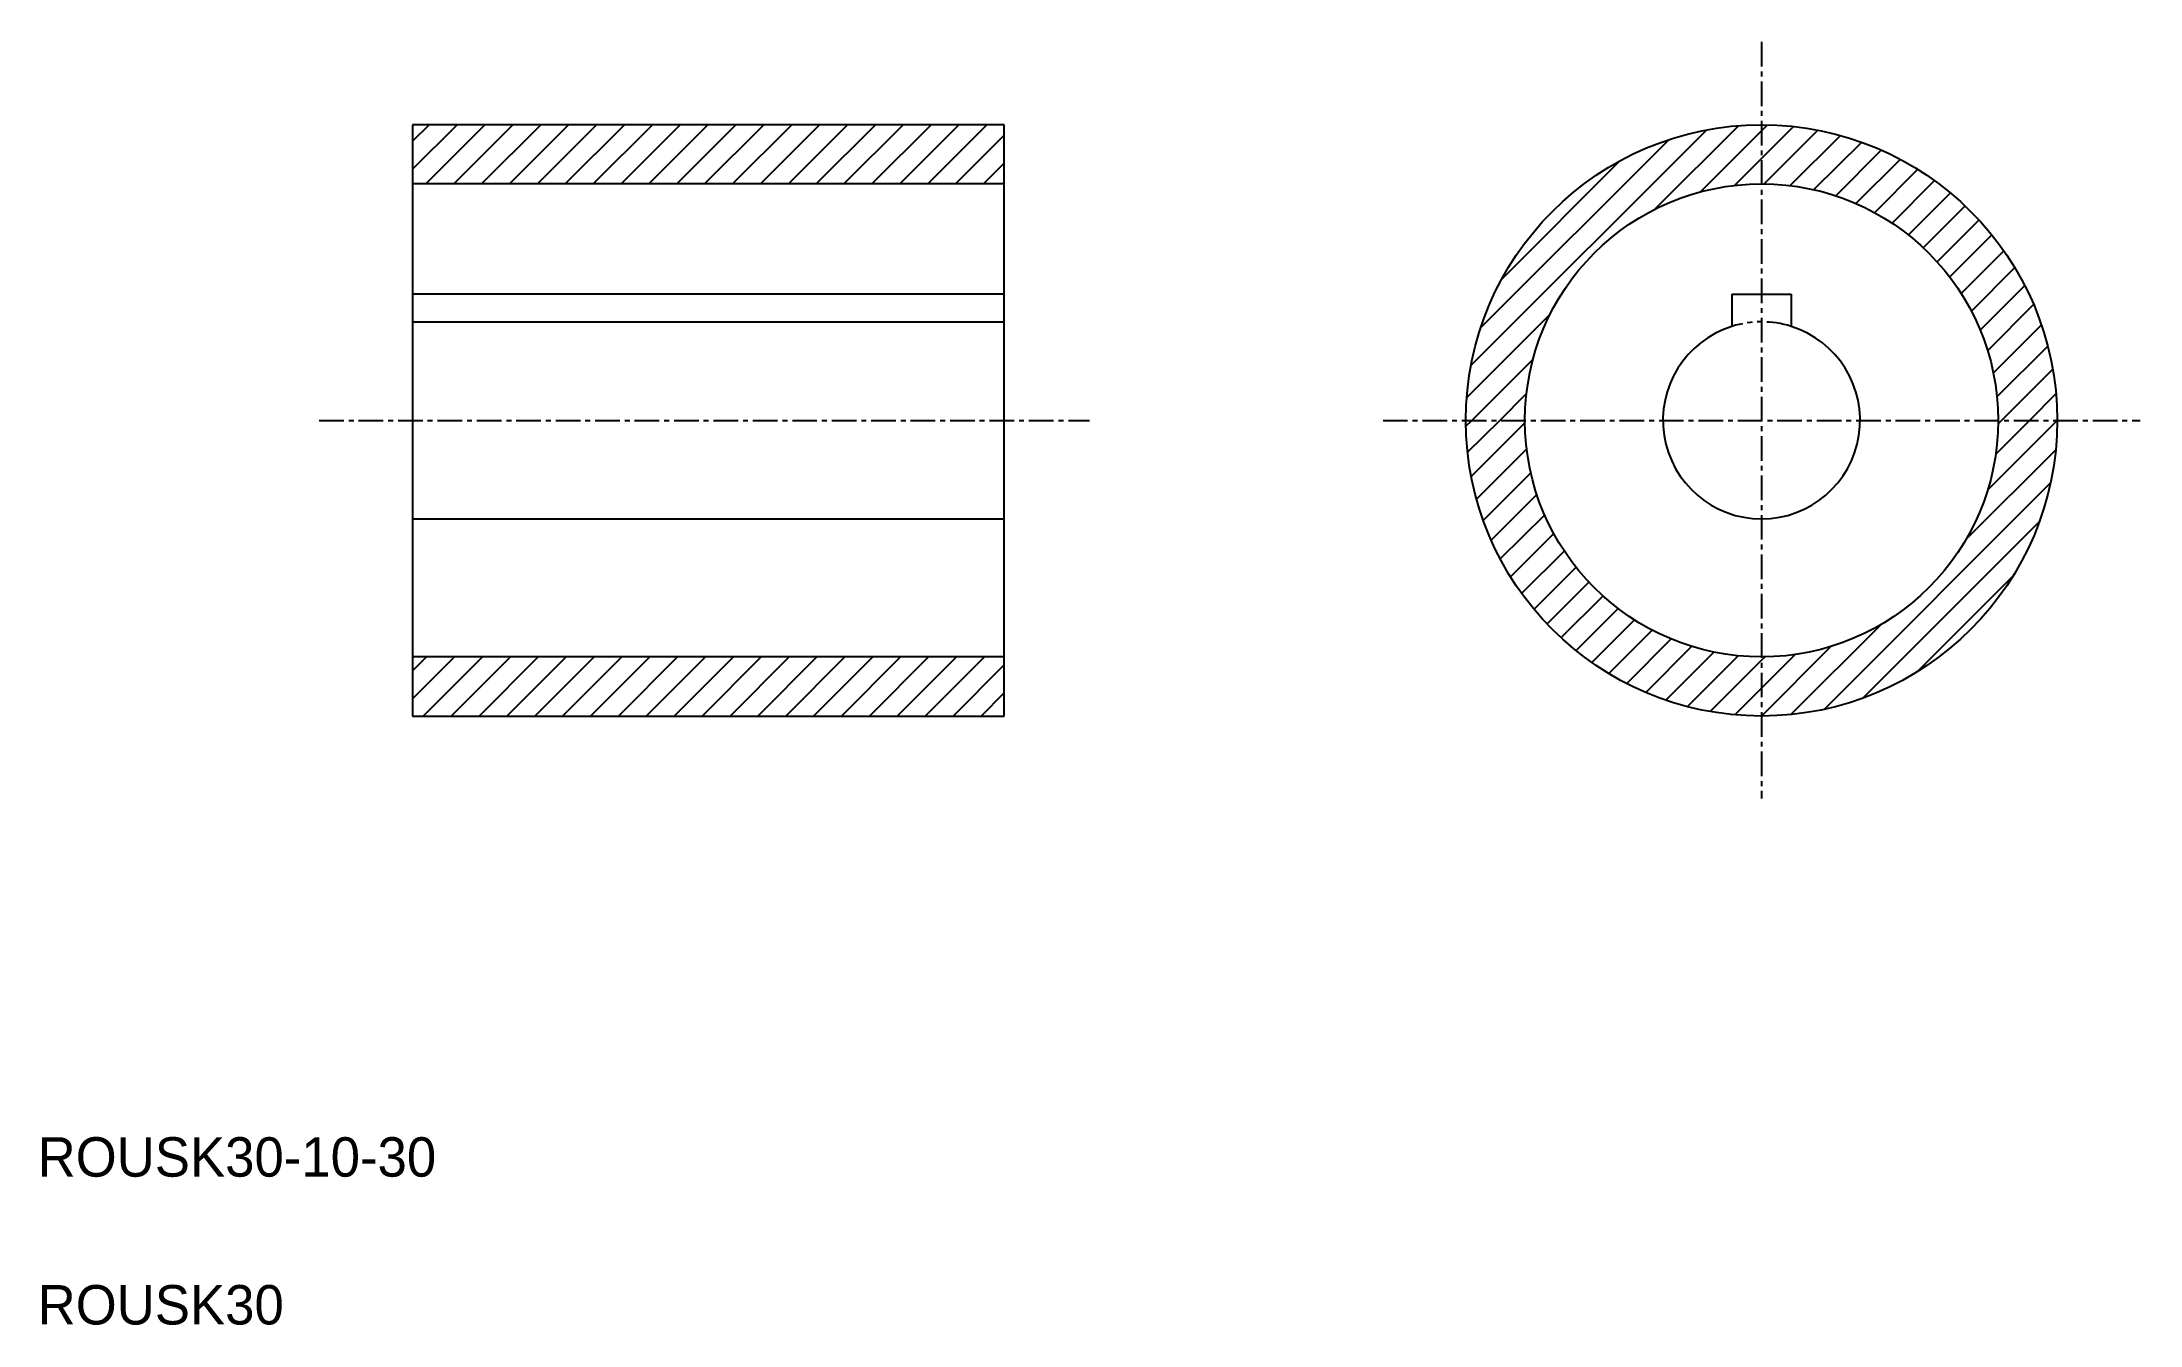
# Model space of a CAD drawing. Extents: x 5 to 112, y 5 to 70.
import ezdxf

# ---------------------------------------------------------------- set-up
doc = ezdxf.new("R2010")
doc.units = 0
doc.linetypes.add('CENTER', pattern=[2, 1.25, -0.25, 0.25, -0.25])
doc.linetypes.add('PHANTOM', pattern=[2.5, 1.25, -0.25, 0.25, -0.25, 0.25, -0.25])
doc.layers.get('0').update_dxf_attribs({"linetype": 'CONTINUOUS'})
doc.layers.add('CENTER', color=1, linetype='CENTER')

# ---------------------------------------------------------------- blocks, each defined once
blk = doc.blocks.new('*X2')
at = {"color": 0, "linetype": 'CONTINUOUS'}
for p, q in [((24.02, 63.62), (26.28, 65.87)), ((24.02, 65.03), (24.86, 65.87)), ((24.69, 62.87), (27.69, 65.87)), ((26.11, 62.87), (29.11, 65.87)), ((27.52, 62.87), (30.52, 65.87)), ((28.93, 62.87), (31.93, 65.87)), ((30.35, 62.87), (33.35, 65.87)), ((31.76, 62.87), (34.76, 65.87)), ((33.18, 62.87), (36.18, 65.87)), ((34.59, 62.87), (37.59, 65.87)), ((36, 62.87), (39, 65.87)), ((37.42, 62.87), (40.42, 65.87)), ((38.83, 62.87), (41.83, 65.87)), ((40.25, 62.87), (43.25, 65.87)), ((41.66, 62.87), (44.66, 65.87)), ((43.08, 62.87), (46.08, 65.87)), ((44.49, 62.87), (47.49, 65.87)), ((45.9, 62.87), (48.9, 65.87)), ((47.32, 62.87), (50.32, 65.87)), ((48.73, 62.87), (51.73, 65.87)), ((50.15, 62.87), (53.15, 65.87)), ((51.56, 62.87), (54.02, 65.34)), ((77.7, 53.66), (89.66, 65.61)), ((78.19, 55.57), (87.75, 65.12)), ((87.05, 61.6), (91.29, 65.83)), ((89.34, 62.47), (92.44, 65.57)), ((92.44, 65.57), (92.74, 65.87)), ((92.44, 64.16), (94.07, 65.79)), ((92.57, 62.87), (95.3, 65.6)), ((93.9, 62.79), (96.44, 65.33)), ((95.1, 62.58), (97.52, 64.99)), ((52.98, 62.87), (54.02, 63.92)), ((79.28, 58.06), (85.25, 64.04)), ((91.08, 62.8), (92.44, 64.16)), ((96.21, 62.27), (98.53, 64.59)), ((97.23, 61.88), (99.48, 64.12)), ((98.18, 61.41), (100.37, 63.61)), ((99.06, 60.88), (101.22, 63.04)), ((99.89, 60.29), (102.02, 62.42)), ((100.64, 59.63), (102.77, 61.75)), ((101.35, 58.92), (103.47, 61.04)), ((101.99, 58.15), (104.12, 60.28)), ((102.57, 57.31), (104.73, 59.48)), ((103.09, 56.42), (105.29, 58.62)), ((103.53, 55.45), (105.79, 57.71)), ((103.91, 54.41), (106.24, 56.75)), ((77.49, 52.03), (81.72, 56.26)), ((104.2, 53.29), (106.64, 55.72)), ((104.38, 52.06), (106.96, 54.64)), ((77.74, 50.87), (80.85, 53.98)), ((104.61, 50.87), (107.21, 53.47)), ((79.16, 50.87), (80.52, 52.23)), ((106.03, 50.87), (107.38, 52.23)), ((77.44, 50.57), (77.74, 50.87)), ((77.53, 49.25), (79.16, 50.87)), ((77.72, 48.02), (80.44, 50.74)), ((103.91, 47.34), (107.44, 50.87)), ((104.32, 49.16), (106.03, 50.87)), ((104.44, 50.7), (104.61, 50.87)), ((77.99, 46.87), (80.53, 49.42)), ((102.8, 44.82), (107.37, 49.38)), ((78.33, 45.8), (80.74, 48.21)), ((78.73, 44.79), (81.05, 47.11)), ((95.61, 36.21), (107.1, 47.71)), ((79.19, 43.84), (81.44, 46.08)), ((79.71, 42.94), (81.9, 45.13)), ((97.6, 36.79), (106.53, 45.72)), ((80.28, 42.1), (82.44, 44.25)), ((80.9, 41.3), (83.03, 43.43)), ((81.56, 40.55), (83.68, 42.67)), ((100.36, 38.14), (105.18, 42.96)), ((82.27, 39.85), (84.4, 41.97)), ((83.03, 39.19), (85.17, 41.33)), ((83.84, 38.59), (86, 40.75)), ((93.93, 35.95), (98.5, 40.51)), ((84.7, 38.03), (86.9, 40.23)), ((85.61, 37.52), (87.86, 39.78)), ((86.57, 37.07), (88.91, 39.41)), ((92.44, 35.87), (95.98, 39.41)), ((24.02, 36.75), (26.15, 38.87)), ((24.02, 38.16), (24.73, 38.87)), ((24.56, 35.87), (27.56, 38.87)), ((25.98, 35.87), (28.98, 38.87)), ((27.39, 35.87), (30.39, 38.87)), ((28.8, 35.87), (31.8, 38.87)), ((30.22, 35.87), (33.22, 38.87)), ((31.63, 35.87), (34.63, 38.87)), ((33.05, 35.87), (36.05, 38.87)), ((34.46, 35.87), (37.46, 38.87)), ((35.87, 35.87), (38.87, 38.87)), ((37.29, 35.87), (40.29, 38.87)), ((38.7, 35.87), (41.7, 38.87)), ((40.12, 35.87), (43.12, 38.87)), ((41.53, 35.87), (44.53, 38.87)), ((42.95, 35.87), (45.95, 38.87)), ((44.36, 35.87), (47.36, 38.87)), ((45.77, 35.87), (48.77, 38.87)), ((47.19, 35.87), (50.19, 38.87)), ((48.6, 35.87), (51.6, 38.87)), ((50.02, 35.87), (53.02, 38.87)), ((51.43, 35.87), (54.02, 38.47)), ((87.59, 36.68), (90.03, 39.12)), ((88.68, 36.35), (91.26, 38.93)), ((89.84, 36.1), (92.44, 38.7)), ((92.44, 37.29), (94.15, 39)), ((92.44, 38.7), (92.62, 38.88)), ((91.09, 35.94), (92.44, 37.29)), ((52.85, 35.87), (54.02, 37.05))]:
    blk.add_line(p, q, dxfattribs=at)

msp = doc.modelspace()

# ---------------------------------------------------------------- linework, layer by layer
at = {"color": 7, "linetype": 'CONTINUOUS'}
for p, q in [((24.02, 65.87), (24.02, 35.87)), ((54.02, 65.87), (24.02, 65.87)), ((54.02, 35.87), (54.02, 65.87)), ((54.02, 62.87), (24.02, 62.87)), ((24.02, 58.37), (24.02, 58.37)), ((54.02, 57.27), (24.02, 57.27)), ((90.94, 57.27), (93.94, 57.27)), ((90.94, 57.27), (90.94, 55.64)), ((93.94, 57.27), (93.94, 55.64)), ((24.02, 55.87), (54.02, 55.87)), ((24.02, 45.87), (54.02, 45.87)), ((54.02, 38.87), (24.02, 38.87)), ((24.02, 35.87), (54.02, 35.87))]:
    msp.add_line(p, q, dxfattribs=at)
msp.add_line((24.02, 50.87), (24.02, 50.87))
for radius in [15, 12]:
    msp.add_circle((92.44, 50.87), radius, dxfattribs=at)
msp.add_arc((92.44, 50.87), 5, 107.4576, 72.5424, dxfattribs=at)
at = {"color": 3, "linetype": 'PHANTOM'}
msp.add_arc((92.44, 50.87), 5, 72.5424, 107.4576, dxfattribs=at)
at = {"layer": 'CENTER', "color": 1, "linetype": 'CENTER'}
for p, q in [((92.44, 70.07), (92.44, 31.68)), ((19.28, 50.87), (58.35, 50.87)), ((73.24, 50.87), (111.64, 50.87))]:
    msp.add_line(p, q, dxfattribs=at)

# ---------------------------------------------------------------- block references
at = {"color": 3, "linetype": 'CONTINUOUS'}
msp.add_blockref('*X2', (0, 0), dxfattribs=at)

# ---------------------------------------------------------------- texts
at = {"color": 7, "linetype": 'CONTINUOUS'}
for s, p in [('ROUSK30-10-30', (5, 12.5)), ('ROUSK30', (5, 5))]:
    msp.add_text(s, height=2, dxfattribs=at).set_placement(p)

doc.saveas('drawing.dxf')
